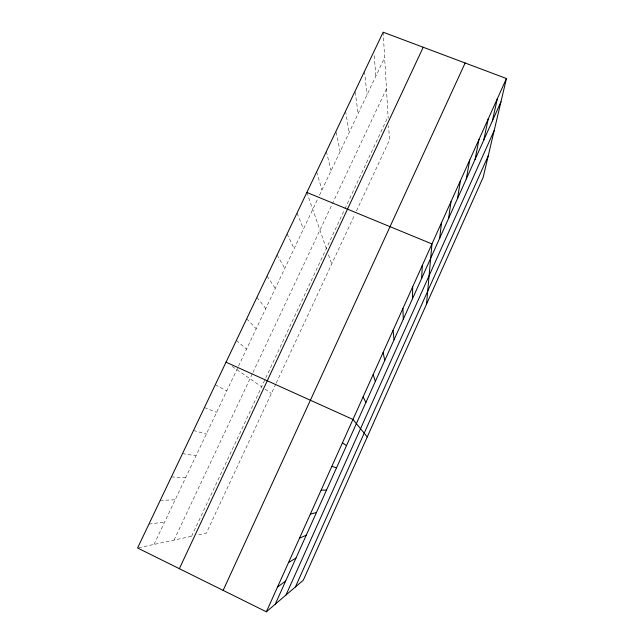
<?xml version="1.0" encoding="UTF-8"?>
<svg xmlns="http://www.w3.org/2000/svg" width="644" height="644" viewBox="0 0 644 644"><rect width="100%" height="100%" fill="white"/><g stroke="black" fill="none" stroke-linecap="round" stroke-linejoin="round"><path stroke-width="0.48" stroke-dasharray="3.22 2.42" d="M275.833 383.945L206.33 533.111L196.75 535.18M276.244 383.075L354.868 214.331M356.478 210.878L389.459 140.102L388.622 125.757M191.606 536.291L265.336 378.817M265.747 377.931L344.5 209.711M344.91 208.833L388.082 116.604M174.033 540.099L252.553 373.303M252.979 372.401L331.829 204.905M332.248 204.011L386.464 88.84M154.037 544.422L238.103 366.967M238.522 366.074L317.766 198.787M319.44 195.261L384.645 57.622M138.532 547.778L193.321 535.921M148.933 524.119L164.655 522.01M160.203 500.444L175.192 499.76M171.393 476.946L185.657 477.679M182.485 453.642L196.042 455.751M193.506 430.514L206.354 433.992M204.43 407.555L216.585 412.385M215.273 384.782L226.744 390.932M232.202 366.444L261.617 386.754M265.022 389.105L271.382 393.5M236.404 340.418L246.555 349.12M246.692 318.804L256.207 328.738M256.908 297.359L265.795 308.5M267.043 276.059L275.318 288.407M277.105 254.927L284.769 268.443M287.103 233.941L294.163 248.624M297.021 213.108L303.485 228.934M306.866 192.427L326.959 250.315M328.504 254.774L331.716 264.024M316.647 171.892L321.952 189.964M326.347 151.509L331.088 170.668M336.184 132.229L340.161 151.509M345.554 111.171L349.177 132.479M355.19 92.189L358.136 113.577M364.488 71.404L367.032 94.805M374.18 55.642L375.863 76.145M383.156 32.2L388.187 118.424"/><path stroke-width="0.97" d="M412.49 298.727L412.659 286.83M421.611 278.425L422.351 265.304M426.529 304.161L431.971 243.931L306.866 192.427M439.667 238.24L441.518 222.727M448.602 218.348L450.993 201.669M457.481 198.602L460.404 180.771M466.288 178.984L469.742 160.018M475.039 159.511L479.015 139.426M483.733 140.159L488.224 118.979M492.37 120.943L497.361 98.677M506.434 78.52L483.217 177.189L303.284 580.22L266.366 611.8L137.566 547.988L383.156 32.2L506.434 78.52L266.366 611.8M286 595.008L494.214 130.442M295.419 586.95L488.249 155.792M275.254 604.201L500.943 101.857M223.146 590.387L465.129 62.999M179.362 568.692L423.221 47.254M277.5 587.078L285.662 581.033M288.536 562.55L295.99 558.034M299.492 538.215L306.246 535.212M310.36 514.081L316.421 512.56M321.139 490.14L326.524 490.076M331.829 466.385L336.554 467.761M226.036 362.186L352.96 419.437L367.249 436.938M342.439 442.814L346.504 445.608M363.103 396.913L365.897 402.436M373.166 374.567L375.347 381.401M383.148 352.381L384.734 360.511M393.057 330.364L394.056 339.774M402.894 308.516L403.305 319.183"/></g></svg>
